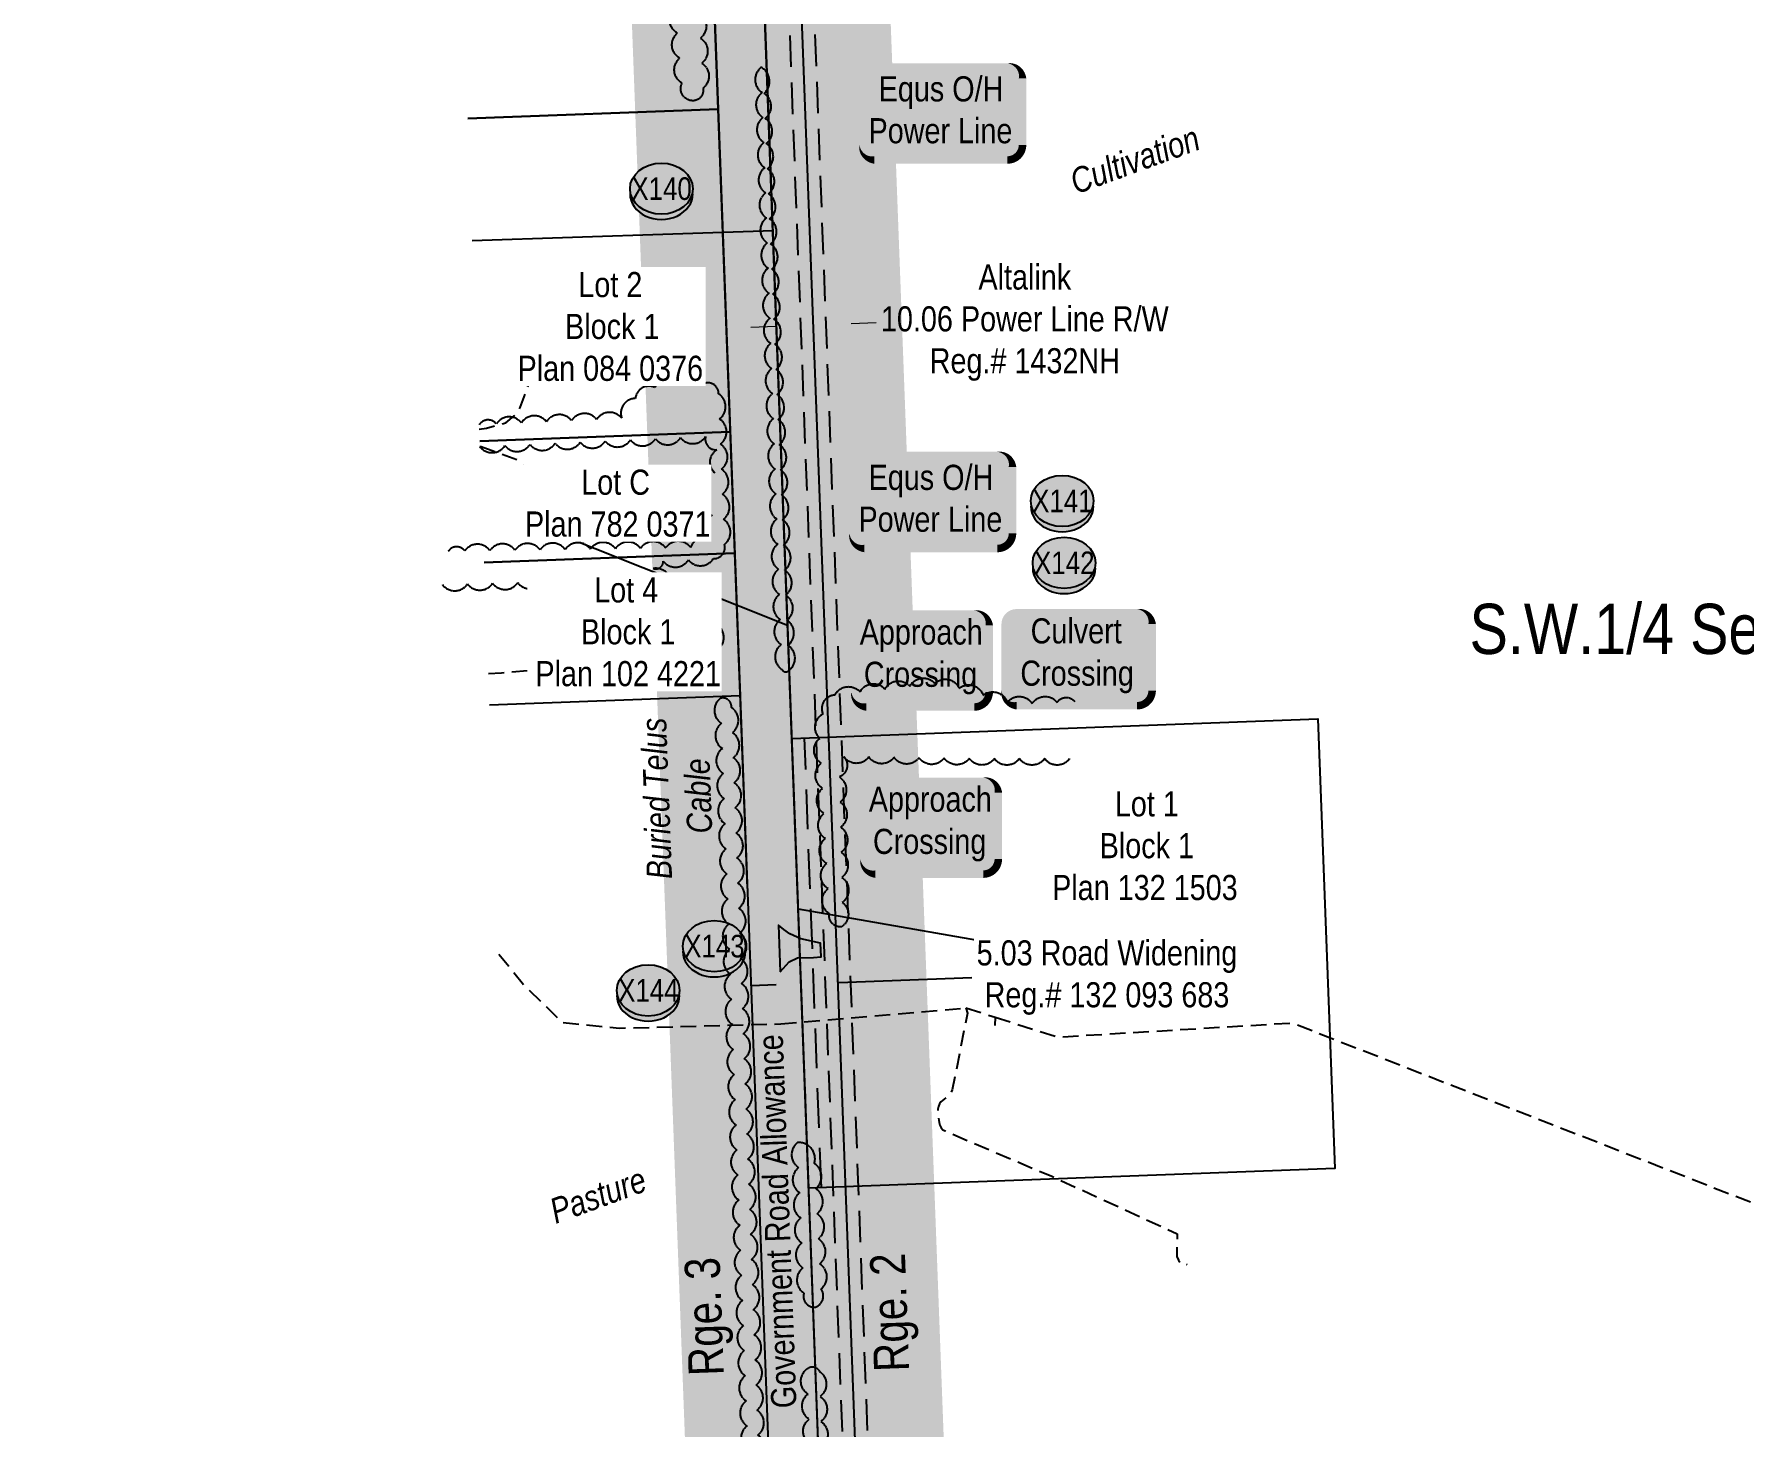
# Model space of a CAD drawing. Extents: x 665644 to 688844, y 5825051 to 5844826.
# Drawn here: x 683142 to 683823, y 5834149 to 5834704 of the extents above; entities that cross this region are included whole.
import ezdxf
from ezdxf.enums import TextEntityAlignment as Align

# ---------------------------------------------------------------- set-up
doc = ezdxf.new("R2010")
doc.units = 0
doc.header["$LTSCALE"] = 5
doc.header["$PDSIZE"] = 0.5
for name, pattern in [('0', [1, 1, 0]), ('foc-FLOWLINE', [3.75, 2.5, -1.25]), ('HIDDEN2', [4.7625, 3.175, -1.5875]), ('UG_PIPE', [1.875, 1.25, -0.625])]:
    doc.linetypes.add(name, pattern=pattern)
doc.layers.get('Defpoints').update_dxf_attribs({"color": 9})
for name, color, linetype in [('AS-PIPE-UG', 44, 'UG_PIPE'), ('AS-POWER', 104, 'foc-POWER'), ('AS-POWER-T', 104, 'Continuous'), ('AS-ROADS', 254, 'Continuous'), ('AS-TELEPHONE', 224, 'foc-TEL'), ('AS-TELEPHONE-T', 224, 'Continuous'), ('C-SYMBOL', 7, 'Continuous'), ('CG-NOTES', 7, 'Continuous'), ('D-TXT', 6, 'Continuous'), ('F-EZE', 190, 'foc-FLOWLINE'), ('L-ROAD-T', 7, 'Continuous'), ('L-SEC', 7, 'Continuous'), ('L-TITLEDB', 4, 'Continuous'), ('L-TITLEDB-T', 4, 'Continuous'), ('P-BUFFER-H 30m', 51, 'Continuous'), ('P-CROSSINGS', 250, 'Continuous'), ('T-BUSH', 110, '0')]:
    doc.layers.add(name, color=color, linetype=linetype)
doc.layers.add('F-EZE-T', color=190, linetype='Continuous', lineweight=9)
doc.layers.add('T-TEXT', color=48, linetype='Continuous', lineweight=18)
doc.layers.add('P-PROPOSED-WL4', color=7, linetype='Continuous', true_color=0x5b5bc8)
doc.styles.add('175L', font='ARIALN.TTF', dxfattribs={"height": 20})
doc.styles.add('80', font='ARIALN.TTF', dxfattribs={"height": 10})
doc.styles.add('80CG', font='ARIALN.TTF', dxfattribs={"height": 10})
doc.styles.add('80L', font='ARIALN.TTF', dxfattribs={"height": 10})
doc.styles.add('80LS', font='ARIALNI.TTF', dxfattribs={"height": 10})
doc.styles.add('Crossing', font='ARIALN.TTF', dxfattribs={"height": 10})
doc.styles.add('foc-LtypeFont', font='ARIALN.TTF', dxfattribs={"height": 7.35})
doc.linetypes.add('foc-POWER', pattern='A,6,-1,["P",foc-LtypeFont,S=0.2,R=0,X=-0.625,Y=-0.75],-1.24,4', length=12.24)
doc.linetypes.add('foc-TEL', pattern='A,2,-1,["T",foc-LtypeFont,S=0.2,R=0,X=-0.425,Y=-0.75],-1.24,8', length=12.24)
doc.linetypes.add('foc-TEL-NOLINE', pattern='A,0,-2,["T",foc-LtypeFont,S=0.2,R=0,X=-0.425,Y=-0.75],-10.24', length=12.24)
doc.dimstyles.new('Compass 5 000', dxfattribs={"dimscale": 5, "dimtxt": 9, "dimasz": 2, "dimexe": 0.2, "dimexo": 0.0625, "dimgap": 0.5, "dimtad": 0, "dimtih": 1, "dimtoh": 1, "dimzin": 0, "dimdsep": 46, "dimtxsty": '80CG', "dimcen": 0.1, "dimse1": 1, "dimse2": 1, "dimclrd": 256, "dimclrt": 256, "dimaunit": 1, "dimadec": 4, "dimazin": 0, "dimtfac": 0.06, "dimtofl": 0, "dimtmove": 0, "dimatfit": 1, "dimfxl": 0.2, "dimtolj": 1, "dimtzin": 0, "dimlwd": -1, "dimarcsym": 0})

# ---------------------------------------------------------------- blocks, each defined once
blk = doc.blocks.new('*U385')
h = blk.add_hatch(color=254)
edge = h.paths.add_edge_path()
edge.add_line((-24, -20), (24, -20))
edge.add_arc((24, -14), 6, 270, 360)
edge.add_line((30, -14), (30, 12.5))
edge.add_arc((24, 12.5), 6, 0, 90)
edge.add_line((24, 18.5), (-24, 18.5))
edge.add_arc((-24, 12.5), 6, 90, 180)
edge.add_line((-30, 12.5), (-30, -14))
edge.add_arc((-24, -14), 6, 180, 270)
at = {"color": 160, "flags": 128}
blk.add_lwpolyline([(-24, -20, 3, 3, 0), (24, -20, 3, 3, 0.414214), (30, -14, 3, 3, 0), (30, 12.5, 3, 0, 0.414214), (24, 18.5, 0, 0, 0), (-24, 18.5, 0, 0, 0.414214), (-30, 12.5, 0, 0, 0), (-30, -14, 0, 3, 0.414214)], format="xyseb", close=True, dxfattribs=at)
at = {"color": 160, "style": '80'}
blk.add_attdef('ENTER_TEXT_001', (-26.85, -4.92), '', height=10, dxfattribs=at)
blk = doc.blocks.new('*D2158')
at = {"layer": 'Defpoints', "color": 0, "transparency": 16777216}
for p in [(683447.18, 5834591.34), (683457.23, 5834591.72), (683457.37, 5834588.11)]:
    blk.add_point(p, dxfattribs=at)
at = {"layer": 'F-EZE-T', "transparency": 16777216}
for p, q in [((683437.33, 5834587.34), (683427.34, 5834586.96)), ((683467.37, 5834588.49), (683477.36, 5834588.88))]:
    blk.add_line(p, q, dxfattribs=at)
for points in [[(683467.3, 5834590.16), (683467.43, 5834586.83), (683457.37, 5834588.11)], [(683437.27, 5834589.01), (683437.39, 5834585.67), (683447.32, 5834587.72)]]:
    blk.add_solid(points, dxfattribs=at)
at = {"layer": 'F-EZE-T', "transparency": 16777216, "insert": (683536.5, 5834588.88), "char_height": 10, "attachment_point": 5, "style": '80CG'}
blk.add_mtext('\\A1;Altalink\\P10.06 Power Line R/W\\PReg.# 1432NH', dxfattribs=at)
blk = doc.blocks.new('*D2163')
at = {"layer": 'Defpoints', "color": 0, "transparency": 16777216}
for p in [(683452.42, 5834325.7), (683447.71, 5834318.42), (683452.69, 5834318.61)]:
    blk.add_point(p, dxfattribs=at)
at = {"layer": 'L-TITLEDB-T', "transparency": 16777216}
for p, q in [((683437.45, 5834325.14), (683427.46, 5834324.76)), ((683462.41, 5834326.07), (683515.44, 5834328.06))]:
    blk.add_line(p, q, dxfattribs=at)
for points in [[(683437.39, 5834326.8), (683437.51, 5834323.47), (683447.45, 5834325.51)], [(683462.35, 5834327.74), (683462.48, 5834324.41), (683452.42, 5834325.7)]]:
    blk.add_solid(points, dxfattribs=at)
at = {"layer": 'L-TITLEDB-T', "transparency": 16777216, "insert": (683569.22, 5834328.06), "char_height": 10, "attachment_point": 5, "style": '80CG', "bg_fill": 3, "box_fill_scale": 1.1, "bg_fill_color": 256, "bg_fill_true_color": 13158600, "bg_fill_transparency": 0}
blk.add_mtext('\\A1;5.03 Road Widening\\PReg.# 132 093 683', dxfattribs=at)
blk = doc.blocks.new('*U2549')
h = blk.add_hatch(color=255)
edge = h.paths.add_edge_path()
edge.add_line((-26.5, -20), (26.5, -20))
edge.add_arc((26.5, -14), 6, 270, 360)
edge.add_line((32.5, -14), (32.5, 12.5))
edge.add_arc((26.5, 12.5), 6, 0, 90)
edge.add_line((26.5, 18.5), (-26.5, 18.5))
edge.add_arc((-26.5, 12.5), 6, 90, 180)
edge.add_line((-32.5, 12.5), (-32.5, -14))
edge.add_arc((-26.5, -14), 6, 180, 270)
at = {"color": 104, "flags": 128}
blk.add_lwpolyline([(-26.5, -20, 3, 3, 0), (26.5, -20, 3, 3, 0.414214), (32.5, -14, 3, 3, 0), (32.5, 12.5, 3, 0, 0.414214), (26.5, 18.5, 0, 0, 0), (-26.5, 18.5, 0, 0, 0.414214), (-32.5, 12.5, 0, 0, 0), (-32.5, -14, 0, 3, 0.414214)], format="xyseb", close=True, dxfattribs=at)
blk.add_lwpolyline([(-68.01, -48.02, 0, 7.5, 0), (0, 0, 0, 0, 0)], format="xyseb", dxfattribs=at)
at = {"color": 104, "style": '80'}
blk.add_attdef('ENTER_TEXT_001', (-26.85, -4.92), '', height=10, dxfattribs=at)
blk = doc.blocks.new('*U2551')
h = blk.add_hatch(color=255)
edge = h.paths.add_edge_path()
edge.add_line((-26.5, -20), (26.5, -20))
edge.add_arc((26.5, -14), 6, 270, 360)
edge.add_line((32.5, -14), (32.5, 12.5))
edge.add_arc((26.5, 12.5), 6, 0, 90)
edge.add_line((26.5, 18.5), (-26.5, 18.5))
edge.add_arc((-26.5, 12.5), 6, 90, 180)
edge.add_line((-32.5, 12.5), (-32.5, -14))
edge.add_arc((-26.5, -14), 6, 180, 270)
at = {"color": 104, "flags": 128}
blk.add_lwpolyline([(-26.5, -20, 3, 3, 0), (26.5, -20, 3, 3, 0.414214), (32.5, -14, 3, 3, 0), (32.5, 12.5, 3, 0, 0.414214), (26.5, 18.5, 0, 0, 0), (-26.5, 18.5, 0, 0, 0.414214), (-32.5, 12.5, 0, 0, 0), (-32.5, -14, 0, 3, 0.414214)], format="xyseb", close=True, dxfattribs=at)
blk.add_lwpolyline([(-58.6, -50.05, 0, 7.5, 0), (0, 0, 0, 0, 0)], format="xyseb", dxfattribs=at)
at = {"color": 104, "style": '80'}
blk.add_attdef('ENTER_TEXT_001', (-26.85, -4.92), '', height=10, dxfattribs=at)
blk = doc.blocks.new('xing2')
h = blk.add_hatch(color=50)
h.dxf.hatch_style = 1
edge = h.paths.add_edge_path()
edge.add_ellipse((0, 0), major_axis=(-12.5, 0), ratio=0.816297, start_angle=0, end_angle=360)
h = blk.add_hatch(color=250)
h.dxf.hatch_style = 1
edge = h.paths.add_edge_path()
edge.add_ellipse((0, -2.05), major_axis=(-12.5, 0), ratio=0.816297, start_angle=0, end_angle=180)
edge.add_line((12.5, -2.05), (12.5, 0))
edge.add_ellipse((0, 0), major_axis=(-12.5, 0), ratio=0.816297, start_angle=0, end_angle=180, ccw=False)
edge.add_line((-12.5, 0), (-12.5, -2.05))
at = {"color": 250}
blk.add_ellipse((0, 0), major_axis=(-12.5, 0), ratio=0.816297, dxfattribs=at)
blk.add_ellipse((0, -2.05), major_axis=(-12.5, 0), ratio=0.816297, start_param=0, end_param=3.141593, dxfattribs=at)
at = {"color": 250, "style": 'Crossing'}
blk.add_attdef('CROSSING', text='', height=9, dxfattribs=at).set_placement((0.09, 0.02), align=Align.MIDDLE_CENTER)
at = {"color": 250, "style": 'Crossing', "flags": 1}
for tag, p in [('OWNER', (0.09, -12.49)), ('DESCRIPTION', (0.09, -25.77)), ('LOCATION', (0.09, -39.3)), ('DWG_REF', (0.09, -52.84))]:
    blk.add_attdef(tag, text='', height=9, dxfattribs=at).set_placement(p, align=Align.MIDDLE_CENTER)
blk = doc.blocks.new('*U2153')
h = blk.add_hatch(color=59)
edge = h.paths.add_edge_path()
edge.add_line((-21.5, -20), (21.5, -20))
edge.add_arc((21.5, -14), 6, 270, 360)
edge.add_line((27.5, -14), (27.5, 12.5))
edge.add_arc((21.5, 12.5), 6, 0, 90)
edge.add_line((21.5, 18.5), (-21.5, 18.5))
edge.add_arc((-21.5, 12.5), 6, 90, 180)
edge.add_line((-27.5, 12.5), (-27.5, -14))
edge.add_arc((-21.5, -14), 6, 180, 270)
at = {"color": 1, "flags": 128}
blk.add_lwpolyline([(-21.5, -20, 3, 3, 0), (21.5, -20, 3, 3, 0.414214), (27.5, -14, 3, 3, 0), (27.5, 12.5, 3, 0, 0.414214), (21.5, 18.5, 0, 0, 0), (-21.5, 18.5, 0, 0, 0.414214), (-27.5, 12.5, 0, 0, 0), (-27.5, -14, 0, 3, 0.414214)], format="xyseb", close=True, dxfattribs=at)
blk.add_lwpolyline([(-52.93, -49.09, 0, 7.5, 0), (0, 0, 0, 0, 0)], format="xyseb", dxfattribs=at)
at = {"color": 1, "style": '80'}
blk.add_attdef('ENTER_TEXT_001', (-35.99, -5), '', height=10, dxfattribs=at)
blk = doc.blocks.new('*U2154')
h = blk.add_hatch(color=59)
edge = h.paths.add_edge_path()
edge.add_line((-21.5, -20), (21.5, -20))
edge.add_arc((21.5, -14), 6, 270, 360)
edge.add_line((27.5, -14), (27.5, 12.5))
edge.add_arc((21.5, 12.5), 6, 0, 90)
edge.add_line((21.5, 18.5), (-21.5, 18.5))
edge.add_arc((-21.5, 12.5), 6, 90, 180)
edge.add_line((-27.5, 12.5), (-27.5, -14))
edge.add_arc((-21.5, -14), 6, 180, 270)
at = {"color": 1, "flags": 128}
blk.add_lwpolyline([(-21.5, -20, 3, 3, 0), (21.5, -20, 3, 3, 0.414214), (27.5, -14, 3, 3, 0), (27.5, 12.5, 3, 0, 0.414214), (21.5, 18.5, 0, 0, 0), (-21.5, 18.5, 0, 0, 0.414214), (-27.5, 12.5, 0, 0, 0), (-27.5, -14, 0, 3, 0.414214)], format="xyseb", close=True, dxfattribs=at)
blk.add_lwpolyline([(-53.67, 0.61, 0, 7.5, 0), (0, 0, 0, 0, 0)], format="xyseb", dxfattribs=at)
at = {"color": 1, "style": '80'}
blk.add_attdef('ENTER_TEXT_001', (-35.99, -5), '', height=10, dxfattribs=at)

msp = doc.modelspace()

# ---------------------------------------------------------------- hatches: boundary and pattern name
at = {"layer": 'AS-ROADS'}
h = msp.add_hatch(color=256, dxfattribs=at)
h.dxf.hatch_style = 1
h.paths.add_polyline_path([(683439.045, 5834330.356), (683442.674, 5834334.386), (683446, 5834335.998), (683452.35, 5834336.098), (683455.374, 5834336.401), (683455.172, 5834341.74), (683447.31, 5834343.452), (683442.875, 5834345.467), (683440.557, 5834347.28), (683438.44, 5834348.993)])
at = {"layer": 'P-BUFFER-H 30m'}
h = msp.add_hatch(color=256, dxfattribs=at)
h.dxf.hatch_style = 1
edge = h.paths.add_edge_path()
edge.add_line((677193.269, 5828855.566), (677090.336, 5828851.801))
edge.add_line((677090.336, 5828851.801), (677088.023, 5828904.381))
edge.add_arc((677137.974, 5828906.578), 50, 92.094528, 182.519115, ccw=False)
edge.add_line((677136.147, 5828956.545), (677941.688, 5828986.006))
edge.add_line((677941.688, 5828986.006), (678734.42, 5829015.192))
edge.add_line((678734.42, 5829015.192), (678774.367, 5829016.654))
edge.add_line((678774.367, 5829016.654), (678795.396, 5829017.452))
edge.add_arc((678838.014, 5828991.303), 50, 92.178655, 148.468111, ccw=False)
edge.add_line((678836.113, 5829041.267), (679095.938, 5829051.152))
edge.add_line((679095.938, 5829051.152), (679103.036, 5829053.873))
edge.add_arc((679120.935, 5829007.187), 50, 92.18666, 110.977343, ccw=False)
edge.add_line((679119.028, 5829057.15), (679561.069, 5829074.029))
edge.add_arc((679566.877, 5829024.367), 50, 92.195397, 96.670962, ccw=False)
edge.add_line((679564.962, 5829074.33), (680316.8, 5829103.153))
edge.add_line((680316.8, 5829103.153), (680289.023, 5829852.071))
edge.add_line((680289.023, 5829852.071), (680264.048, 5830522.758))
edge.add_arc((680314.013, 5830524.619), 50, 133.261285, 182.132573, ccw=False)
edge.add_line((680279.747, 5830561.031), (680276.19, 5830656.553))
edge.add_line((680276.19, 5830656.553), (680246.206, 5831460.205))
edge.add_line((680246.206, 5831460.205), (680215.344, 5832284.366))
edge.add_arc((680265.309, 5832286.237), 50, 92.148626, 182.144523, ccw=False)
edge.add_line((680263.435, 5832336.202), (681068.877, 5832366.421))
edge.add_line((681068.877, 5832366.421), (681821.394, 5832394.722))
edge.add_line((681821.394, 5832394.722), (681805.592, 5832816.244))
edge.add_arc((681855.557, 5832818.117), 50, 143.113192, 182.146882, ccw=False)
edge.add_line((681815.566, 5832848.129), (681834.727, 5832873.661))
edge.add_arc((681874.718, 5832843.649), 50, 2.145927, 143.113192, ccw=False)
edge.add_line((681924.683, 5832845.521), (681941.407, 5832399.199))
edge.add_line((681941.407, 5832399.199), (682694.704, 5832426.991))
edge.add_line((682694.704, 5832426.991), (683448.053, 5832454.846))
edge.add_line((683448.053, 5832454.846), (683412.213, 5833411.237))
edge.add_arc((683462.178, 5833413.109), 50, 133.565482, 182.146115, ccw=False)
edge.add_line((683427.719, 5833449.338), (683406.04, 5834013.774))
edge.add_line((683406.04, 5834013.774), (683375.91, 5834817.728))
edge.add_line((683375.91, 5834817.728), (683346.274, 5835616.304))
edge.add_line((683346.274, 5835616.304), (683345.971, 5835624.47))
edge.add_arc((683395.936, 5835626.324), 50, 171.348033, 182.125311, ccw=False)
edge.add_arc((683395.097, 5835645.629), 50, 182.142372, 193.631033, ccw=False)
edge.add_line((683345.132, 5835643.76), (683345.021, 5835646.731))
edge.add_line((683345.021, 5835646.731), (683335.11, 5835911.648))
edge.add_arc((683366.567, 5835950.513), 50, 182.141669, 231.014692, ccw=False)
edge.add_line((683316.601, 5835948.644), (683298.039, 5836445.008))
edge.add_line((683298.039, 5836445.008), (683267.917, 5837249.164))
edge.add_line((683267.917, 5837249.164), (683237.717, 5838052.934))
edge.add_line((683237.717, 5838052.934), (683209.07, 5838812.752))
edge.add_line((683209.07, 5838812.752), (683139.449, 5838810.244))
edge.add_arc((683137.649, 5838860.212), 50, 205.68511, 272.063103, ccw=False)
edge.add_arc((683124.628, 5838876.927), 50, 182.119792, 230.149866, ccw=False)
edge.add_line((683074.663, 5838875.077), (683017.909, 5840408.349))
edge.add_arc((683049.4, 5840447.187), 50, 182.145622, 230.963518, ccw=False)
edge.add_line((682999.435, 5840445.315), (682997.691, 5840491.846))
edge.add_line((682997.691, 5840491.846), (682967.908, 5841296.329))
edge.add_line((682967.908, 5841296.329), (682938.387, 5842093.709))
edge.add_arc((682988.352, 5842095.559), 50, 111.056679, 182.120317, ccw=False)
edge.add_arc((683005.084, 5842106.218), 50, 91.93417, 133.94126, ccw=False)
edge.add_line((683003.396, 5842156.19), (683115.102, 5842159.962))
edge.add_arc((683116.789, 5842109.99), 50, 73.049626, 91.934171, ccw=False)
edge.add_arc((683171.26, 5842288.71), 136.837, 253.049626, 272.060035)
edge.add_arc((683177.977, 5842101.994), 50, 91.934143, 92.060035, ccw=False)
edge.add_line((683176.289, 5842151.966), (683814.64, 5842173.523))
edge.add_line((683814.64, 5842173.523), (684621.661, 5842200.776))
edge.add_line((684621.661, 5842200.776), (684641.583, 5842201.582))
edge.add_line((684641.583, 5842201.582), (685446.139, 5842234.14))
edge.add_line((685446.139, 5842234.14), (685960.118, 5842255.042))
edge.add_arc((685970.6, 5841999.021), 256.236, 75.235843, 92.344426, ccw=False)
edge.add_arc((686023.158, 5842198.447), 50, 25.111824, 75.237538, ccw=False)
edge.add_line((686068.432, 5842219.666), (686069.06, 5842218.328))
edge.add_line((686069.06, 5842218.328), (686069.117, 5842218.206))
edge.add_line((686069.117, 5842218.206), (686151.794, 5842041.802))
edge.add_line((686151.794, 5842041.802), (686199.9, 5842064.349))
edge.add_arc((686221.119, 5842019.075), 50, 28.961833, 115.111824, ccw=False)
edge.add_arc((684692.829, 5841173.26), 1796.733, 27.368596, 28.961833, ccw=False)
edge.add_arc((686159.441, 5842138.172), 189.59, 312.879002, 331.455065)
edge.add_arc((686369.908, 5842023.684), 50, 151.393766, 151.455059, ccw=False)
edge.add_line((686326.011, 5842047.623), (686381.479, 5842149.331))
edge.add_arc((686653.533, 5842001.316), 309.713, 123.621492, 151.450949, ccw=False)
edge.add_arc((686531.973, 5842256.565), 50, 92.201047, 176.958117, ccw=False)
edge.add_line((686530.053, 5842306.528), (686619.657, 5842309.972))
edge.add_arc((686643.221, 5842265.873), 50, 92.204612, 118.118042, ccw=False)
edge.add_line((686641.298, 5842315.836), (687072.891, 5842332.451))
edge.add_line((687072.891, 5842332.451), (687822.064, 5842360.601))
edge.add_line((687822.064, 5842360.601), (687807.746, 5842732.726))
edge.add_line((687807.746, 5842732.726), (687793.2, 5843110.266))
edge.add_line((687793.2, 5843110.266), (687764.495, 5843859.411))
edge.add_line((687764.495, 5843859.411), (687743.267, 5843858.637))
edge.add_arc((687741.445, 5843908.604), 50, 182.098258, 272.088052, ccw=False)
edge.add_line((687691.478, 5843906.773), (687690.919, 5843922.037))
edge.add_line((687690.919, 5843922.037), (687685.175, 5843921.826))
edge.add_arc((687683.342, 5843971.793), 50, 182.100577, 272.100577, ccw=False)
edge.add_line((687633.376, 5843969.96), (687633.266, 5843972.958))
edge.add_arc((687683.232, 5843974.791), 50, 92.100577, 182.100577, ccw=False)
edge.add_line((687681.4, 5844024.757), (687740.11, 5844026.91))
edge.add_arc((687741.943, 5843976.944), 50, 2.098258, 92.100577, ccw=False)
edge.add_line((687791.909, 5843978.775), (687792.469, 5843963.499))
edge.add_line((687792.469, 5843963.499), (687813.608, 5843964.27))
edge.add_arc((687815.43, 5843914.303), 50, 2.194388, 92.088052, ccw=False)
edge.add_line((687865.394, 5843916.218), (687896.124, 5843114.22))
edge.add_line((687896.124, 5843114.22), (687910.67, 5842736.689))
edge.add_line((687910.67, 5842736.689), (687927.027, 5842311.553))
edge.add_arc((687877.064, 5842309.631), 50, -87.848159, 2.203367, ccw=False)
edge.add_line((687878.942, 5842259.666), (687076.807, 5842229.526))
edge.add_line((687076.807, 5842229.526), (686670.09, 5842213.869))
edge.add_arc((686646.522, 5842257.966), 50, 272.201051, 298.122091, ccw=False)
edge.add_line((686648.442, 5842208.003), (686596.388, 5842206.002))
edge.add_arc((686560.226, 5842240.533), 50, 291.298983, 316.321618, ccw=False)
edge.add_arc((686653.529, 5842001.211), 206.866, 111.298983, 121.896872)
edge.add_arc((686653.557, 5842001.471), 206.66, 121.941438, 151.489667)
edge.add_arc((686425.335, 5842125.444), 53.06, 331.393824, 331.484794, ccw=False)
edge.add_line((686471.918, 5842100.039), (686416.45, 5841998.332))
edge.add_arc((686159.441, 5842138.172), 292.59, 301.108355, 331.449231, ccw=False)
edge.add_arc((686284.777, 5841930.468), 50, 298.449673, 301.108355, ccw=False)
edge.add_line((686308.597, 5841886.506), (686291.758, 5841877.383))
edge.add_arc((686267.939, 5841921.345), 50, 205.404975, 298.449673, ccw=False)
edge.add_arc((684692.829, 5841173.26), 1693.733, 25.404975, 25.750387)
edge.add_arc((684692.829, 5841173.26), 1693.733, 25.750387, 25.872374)
edge.add_arc((684692.829, 5841173.26), 1693.733, 25.872374, 27.286963)
edge.add_line((686198.086, 5841949.747), (686147.516, 5841926.046))
edge.add_arc((686126.297, 5841971.32), 50, 205.111824, 295.111824, ccw=False)
edge.add_line((686081.023, 5841950.1), (685986.671, 5842151.411))
edge.add_arc((685970.594, 5841998.967), 153.289, 83.979554, 92.346249)
edge.add_line((685964.318, 5842152.128), (685450.314, 5842131.225))
edge.add_line((685450.314, 5842131.225), (684645.747, 5842098.667))
edge.add_line((684645.747, 5842098.667), (684625.647, 5842097.854))
edge.add_arc((684623.626, 5842147.813), 50, 271.93414, 272.316338, ccw=False)
edge.add_line((684625.314, 5842097.841), (683818.117, 5842070.582))
edge.add_line((683818.117, 5842070.582), (683179.82, 5842049.027))
edge.add_arc((683171.26, 5842288.71), 239.836, 255.283109, 272.045257, ccw=False)
edge.add_line((683110.332, 5842056.742), (683042.91, 5842054.466))
edge.add_line((683042.91, 5842054.466), (683070.838, 5841300.139))
edge.add_line((683070.838, 5841300.139), (683100.62, 5840495.68))
edge.add_line((683100.62, 5840495.68), (683101.228, 5840479.451))
edge.add_arc((683069.751, 5840440.602), 50, 2.119826, 50.984286, ccw=False)
edge.add_line((683119.717, 5840442.452), (683176.263, 5838914.799))
edge.add_arc((683139.864, 5838880.519), 50, 43.036828, 43.28391, ccw=False)
edge.add_line((683176.41, 5838914.642), (683258.239, 5838917.59))
edge.add_arc((683260.039, 5838867.622), 50, 2.159178, 92.063103, ccw=False)
edge.add_line((683310.003, 5838869.506), (683340.644, 5838056.808))
edge.add_line((683340.644, 5838056.808), (683370.844, 5837253.025))
edge.add_line((683370.844, 5837253.025), (683400.967, 5836448.86))
edge.add_line((683400.967, 5836448.86), (683418.01, 5835993.127))
edge.add_arc((683386.553, 5835954.262), 50, 2.142401, 51.013902, ccw=False)
edge.add_line((683436.518, 5835956.131), (683446.074, 5835700.688))
edge.add_line((683446.074, 5835700.688), (683600.399, 5835706.872))
edge.add_line((683600.399, 5835706.872), (683603.406, 5835706.992))
edge.add_line((683603.406, 5835706.992), (684089.691, 5835726.416))
edge.add_line((684089.691, 5835726.416), (684311.983, 5835735.295))
edge.add_line((684311.983, 5835735.295), (684841.261, 5835756.416))
edge.add_line((684841.261, 5835756.416), (684873.734, 5835780.118))
edge.add_arc((684903.212, 5835739.731), 50, 36.125072, 126.125473, ccw=False)
edge.add_line((684943.598, 5835769.209), (684946.083, 5835765.805))
edge.add_line((684946.083, 5835765.805), (684975.416, 5835766.987))
edge.add_arc((684977.43, 5835717.028), 50, -29.571573, 92.308021, ccw=False)
edge.add_line((685020.917, 5835692.352), (685015.074, 5835682.056))
edge.add_line((685015.074, 5835682.056), (685003.195, 5835661.117))
edge.add_arc((684959.707, 5835685.791), 50, 272.287823, 330.431041, ccw=False)
edge.add_line((684961.703, 5835635.831), (684201.401, 5835605.456))
edge.add_line((684201.401, 5835605.456), (683450.859, 5835575.476))
edge.add_line((683450.859, 5835575.476), (683478.838, 5834821.566))
edge.add_line((683478.838, 5834821.566), (683508.966, 5834017.678))
edge.add_line((683508.966, 5834017.678), (683532.198, 5833412.795))
edge.add_arc((683482.235, 5833410.876), 50, -46.492144, 2.199485, ccw=False)
edge.add_line((683516.657, 5833374.612), (683552.966, 5832405.714))
edge.add_arc((683503.001, 5832403.842), 50, -87.882475, 2.146115, ccw=False)
edge.add_line((683504.849, 5832353.876), (682698.506, 5832324.062))
edge.add_line((682698.506, 5832324.062), (681892.272, 5832294.317))
edge.add_arc((681890.428, 5832344.283), 50, 264.057705, 272.112898, ccw=False)
edge.add_arc((681876.342, 5832343.751), 50, 272.153458, 280.264602, ccw=False)
edge.add_line((681878.221, 5832293.787), (681072.743, 5832263.494))
edge.add_line((681072.743, 5832263.494), (680320.255, 5832235.262))
edge.add_line((680320.255, 5832235.262), (680349.134, 5831464.053))
edge.add_line((680349.134, 5831464.053), (680379.118, 5830660.39))
edge.add_line((680379.118, 5830660.39), (680384.188, 5830524.23))
edge.add_arc((680334.223, 5830522.37), 50, -46.738895, 2.132739, ccw=False)
edge.add_line((680368.489, 5830485.958), (680391.951, 5829855.896))
edge.add_line((680391.951, 5829855.896), (680421.691, 5829054.073))
edge.add_arc((680371.726, 5829052.22), 50, -87.804603, 2.124156, ccw=False)
edge.add_line((680373.641, 5829002.256), (679575.799, 5828971.671))
edge.add_arc((679569.977, 5829021.331), 50, 272.18666, 276.68636, ccw=False)
edge.add_line((679571.885, 5828971.367), (679131.721, 5828954.56))
edge.add_line((679131.721, 5828954.56), (679124.62, 5828951.838))
edge.add_arc((679106.72, 5828998.524), 50, 272.178655, 290.977343, ccw=False)
edge.add_line((679108.621, 5828948.56), (678884.591, 5828940.037))
edge.add_arc((678841.971, 5828966.182), 50, 272.187731, 328.473443, ccw=False)
edge.add_line((678843.88, 5828916.218), (678778.197, 5828913.709))
edge.add_arc((678776.288, 5828963.673), 50, 272.073065, 272.187731, ccw=False)
edge.add_line((678778.097, 5828913.705), (678738.127, 5828912.259))
edge.add_line((678738.127, 5828912.259), (677945.465, 5828883.075))
edge.add_line((677945.465, 5828883.075), (677193.269, 5828855.566))

# ---------------------------------------------------------------- linework, layer by layer
at = {"layer": 'AS-PIPE-UG', "flags": 128}
for points in [[(683319.233, 5834546.491), (683322.062, 5834546.9), (683329.817, 5834548.968), (683333.188, 5834551.781), (683335.529, 5834555.101), (683339.942, 5834567.244), (683347.414, 5834574.809)], [(683319.494, 5834539.502), (683320.039, 5834539.547), (683334.178, 5834534.417), (683337.507, 5834531.14), (683343.556, 5834528.311), (683349.192, 5834525.676), (683357.913, 5834514.074)], [(683322.864, 5834449.166), (683328.104, 5834449.494), (683345.811, 5834450.929), (683349.921, 5834452.629), (683354.092, 5834456.475)], [(683327.032, 5834337.424), (683336.942, 5834325.201), (683352.358, 5834310.214), (683375.082, 5834307.952), (683439.339, 5834309.636)], [(683439.339, 5834309.636), (683513.053, 5834316.003)], [(683513.053, 5834316.003), (683513.723, 5834313.956), (683513.522, 5834313.208), (683507.629, 5834283.431), (683507.018, 5834281.992), (683506.077, 5834281.007), (683503.061, 5834278.64), (683502.54, 5834277.838), (683502.091, 5834276.746), (683501.861, 5834275.638), (683501.779, 5834274.216), (683501.949, 5834273.01), (683502.223, 5834271.289), (683502.389, 5834270.428), (683502.654, 5834269.349), (683503.181, 5834268.26), (683503.83, 5834267.508), (683504.802, 5834266.99), (683506.036, 5834266.397), (683547.196, 5834248.943), (683597.214, 5834226.061), (683597.027, 5834217.013), (683597.71, 5834215.543), (683598.712, 5834214.058), (683601.14, 5834213.877)], [(683513.053, 5834316.003), (683524.731, 5834312.284)], [(683524.731, 5834312.284), (683524.542, 5834309.059)], [(683524.731, 5834312.284), (683549.47, 5834304.407), (683642.995, 5834310.033), (683856.581, 5834226.597), (684119.795, 5834122.244), (684263.478, 5834066.834), (684278.172, 5834057.066), (684362.155, 5833973.739)]]:
    msp.add_lwpolyline(points, dxfattribs=at)
at = {"layer": 'AS-POWER', "flags": 128}
for points in [[(683524.424, 5832287.382), (683520.575, 5832387.296), (683489.869, 5833212.1), (683459.001, 5834015.805), (683402.431, 5835532.088)], [(683473.769, 5834016.358), (683443.64, 5834820.265)], [(683316.433, 5834621.545), (683436.254, 5834625.511)], [(683442.046, 5834468.214), (683346.426, 5834506.411)], [(683446.182, 5834355.438), (683547.321, 5834337.844)]]:
    msp.add_lwpolyline(points, dxfattribs=at)
at = {"layer": 'AS-ROADS', "const_width": 6.999, "flags": 128}
msp.add_lwpolyline([(683382.94, 5835722.572), (683387.224, 5835631.895), (683433.222, 5834416.137), (683459.711, 5833731.661), (683492.251, 5832911.333), (683511.05, 5832397.649)], dxfattribs=at)
at = {"layer": 'AS-ROADS', "flags": 128}
msp.add_lwpolyline([(683439.045, 5834330.356), (683442.674, 5834334.386), (683446, 5834335.998), (683452.35, 5834336.098), (683455.374, 5834336.401), (683455.172, 5834341.74), (683447.31, 5834343.452), (683442.875, 5834345.467), (683440.557, 5834347.28), (683438.44, 5834348.993)], close=True, dxfattribs=at)
at = {"layer": 'AS-TELEPHONE', "linetype": 'foc-TEL-NOLINE', "flags": 128}
msp.add_lwpolyline([(683426.047, 5834363.587), (683408.982, 5834818.71), (683379.157, 5835622.351)], dxfattribs=at)
msp.add_lwpolyline([(683426.047, 5834363.587), (683408.982, 5834818.71), (683379.157, 5835622.351)], dxfattribs=at)
at = {"layer": 'F-EZE', "flags": 128}
for points in [[(683468.743, 5834016.17), (683438.614, 5834820.077)], [(683478.795, 5834016.547), (683448.666, 5834820.454)]]:
    msp.add_lwpolyline(points, dxfattribs=at)
at = {"layer": 'L-SEC', "flags": 128}
for points in [[(683408.982, 5834818.71), (683439.12, 5834014.917)], [(683459.001, 5834015.805), (683428.872, 5834819.712)]]:
    msp.add_lwpolyline(points, dxfattribs=at)
at = {"layer": 'L-TITLEDB', "flags": 128}
for points in [[(683309.219, 5834814.949), (683408.982, 5834818.71), (683414.339, 5834673.918), (683314.618, 5834670.199)], [(683314.618, 5834670.199), (683414.339, 5834673.918), (683419.109, 5834545.341), (683319.414, 5834541.631)], [(683319.414, 5834541.631), (683419.109, 5834545.341), (683420.914, 5834497.102), (683321.214, 5834493.387)], [(683321.214, 5834493.4), (683420.914, 5834497.102), (683423.108, 5834440.252), (683323.335, 5834436.532)]]:
    msp.add_lwpolyline(points, dxfattribs=at)
msp.add_lwpolyline([(683443.731, 5834423.254), (683653.251, 5834431.106), (683659.961, 5834252.06), (683450.441, 5834244.208)], close=True, dxfattribs=at)
at = {"layer": 'L-TITLEDB', "linetype": 'HIDDEN2', "flags": 128}
for points in [[(683450.441, 5834244.208), (683443.731, 5834423.254)], [(683455.467, 5834244.396), (683448.757, 5834423.442)]]:
    msp.add_lwpolyline(points, dxfattribs=at)
at = {"layer": 'T-BUSH', "flags": 128}
for points in [[(683405.265, 5834742.161, -0.5205671), (683405.776, 5834732.176, -0.5205671), (683406.286, 5834722.19, -0.5205671), (683406.797, 5834712.204, -0.5205671), (683407.308, 5834702.219, -0.5205671), (683407.819, 5834692.233, -0.5205671), (683408.329, 5834682.247, -0.5205671), (683403.713, 5834677.295, -0.5205671), (683399.976, 5834684.269, -0.5205671), (683399.047, 5834694.225, -0.5205671), (683398.117, 5834704.18, -0.5205671), (683397.187, 5834714.136, -0.5205671), (683396.258, 5834724.091, -0.5205671), (683390.107, 5834730.443, -0.5205671), (683385.189, 5834737.058, -0.5205671), (683390.803, 5834742.03, -0.5205671)], [(683431.523, 5834690.533, 0.5205671), (683431.867, 5834680.54, 0.5205671), (683432.212, 5834670.547, 0.5205671), (683432.557, 5834660.555, 0.5205671), (683432.902, 5834650.562, 0.5205671), (683433.247, 5834640.569, 0.5205671), (683433.591, 5834630.576, 0.5205671), (683433.936, 5834620.583, 0.5205671), (683434.281, 5834610.59, 0.5205671), (683434.626, 5834600.598, 0.5205671), (683434.971, 5834590.605, 0.5205671), (683435.315, 5834580.612, 0.5205671), (683435.66, 5834570.619, 0.5205671), (683436.005, 5834560.626, 0.5205671), (683436.35, 5834550.634, 0.5205671), (683436.695, 5834540.641, 0.5205671), (683437.04, 5834530.648, 0.5205671), (683437.384, 5834520.655, 0.5205671), (683437.729, 5834510.662, 0.5205671), (683438.074, 5834500.67, 0.5205671), (683438.419, 5834490.677, 0.5205671), (683438.764, 5834480.684, 0.5205671), (683439.108, 5834470.691, 0.5205671), (683439.453, 5834460.698, 0.5205671), (683439.798, 5834450.705, 0.5205671), (683442.6, 5834450.404, 0.5205671), (683442.167, 5834460.394, 0.5205671), (683441.735, 5834470.383, 0.5205671), (683441.303, 5834480.372, 0.5205671), (683440.871, 5834490.362, 0.5205671), (683440.439, 5834500.351, 0.5205671), (683440.007, 5834510.341, 0.5205671), (683439.575, 5834520.33, 0.5205671), (683439.143, 5834530.319, 0.5205671), (683438.711, 5834540.309, 0.5205671), (683438.279, 5834550.298, 0.5205671), (683437.847, 5834560.288, 0.5205671), (683437.415, 5834570.277, 0.5205671), (683436.982, 5834580.267, 0.5205671), (683436.55, 5834590.256, 0.5205671), (683436.118, 5834600.245, 0.5205671), (683435.686, 5834610.235, 0.5205671), (683435.254, 5834620.224, 0.5205671), (683434.822, 5834630.214, 0.5205671), (683434.39, 5834640.203, 0.5205671), (683433.958, 5834650.193, 0.5205671), (683433.526, 5834660.182, 0.5205671), (683433.094, 5834670.171, 0.5205671), (683432.662, 5834680.161, 0.5205671)], [(683415.302, 5834439.314, 0.5205671), (683415.667, 5834429.321, 0.5205671), (683416.032, 5834419.329, 0.5205671), (683416.396, 5834409.337, 0.5205671), (683416.761, 5834399.345, 0.5205671), (683417.125, 5834389.353, 0.5205671), (683417.49, 5834379.361, 0.5205671), (683417.854, 5834369.369, 0.5205671), (683418.219, 5834359.377, 0.5205671), (683418.584, 5834349.385, 0.5205671), (683418.948, 5834339.392, 0.5205671), (683419.313, 5834329.4, 0.5205671), (683419.677, 5834319.408, 0.5205671), (683420.042, 5834309.416, 0.5205671), (683420.407, 5834299.424, 0.5205671), (683420.771, 5834289.432, 0.5205671), (683421.136, 5834279.44, 0.5205671), (683421.5, 5834269.448, 0.5205671), (683421.865, 5834259.456, 0.5205671), (683422.23, 5834249.463, 0.5205671), (683422.594, 5834239.471, 0.5205671), (683422.959, 5834229.479, 0.5205671), (683423.323, 5834219.487, 0.5205671), (683423.688, 5834209.495, 0.5205671), (683424.053, 5834199.503, 0.5205671), (683424.417, 5834189.511, 0.5205671), (683424.782, 5834179.519, 0.5205671), (683425.146, 5834169.527, 0.5205671), (683425.511, 5834159.534, 0.5205671), (683425.875, 5834149.542, 0.5205671), (683426.24, 5834139.55, 0.5205671), (683426.605, 5834129.558, 0.5205671), (683426.969, 5834119.566, 0.5205671), (683427.334, 5834109.574, 0.5205671), (683427.698, 5834099.582, 0.5205671), (683428.063, 5834089.59, 0.5205671), (683428.428, 5834079.598, 0.5205671), (683428.792, 5834069.605, 0.5205671), (683433.09, 5834065.916, 0.5205671), (683432.727, 5834075.908, 0.5205671), (683432.365, 5834085.9, 0.5205671), (683432.002, 5834095.892, 0.5205671), (683431.639, 5834105.884, 0.5205671), (683431.277, 5834115.877, 0.5205671), (683430.914, 5834125.869, 0.5205671), (683430.551, 5834135.861, 0.5205671), (683430.188, 5834145.853, 0.5205671), (683429.826, 5834155.845, 0.5205671), (683429.463, 5834165.838, 0.5205671), (683429.1, 5834175.83, 0.5205671), (683428.738, 5834185.822, 0.5205671), (683428.375, 5834195.814, 0.5205671), (683428.012, 5834205.806, 0.5205671), (683427.649, 5834215.798, 0.5205671), (683427.287, 5834225.791, 0.5205671), (683426.924, 5834235.783, 0.5205671), (683426.561, 5834245.775, 0.5205671), (683426.199, 5834255.767, 0.5205671), (683425.836, 5834265.759, 0.5205671), (683425.473, 5834275.751, 0.5205671), (683425.11, 5834285.744, 0.5205671), (683424.748, 5834295.736, 0.5205671), (683424.385, 5834305.728, 0.5205671), (683424.022, 5834315.72, 0.5205671), (683423.66, 5834325.712, 0.5205671), (683423.297, 5834335.705, 0.5205671), (683422.934, 5834345.697, 0.5205671), (683422.571, 5834355.689, 0.5205671), (683422.209, 5834365.681, 0.5205671), (683421.846, 5834375.673, 0.5205671), (683421.483, 5834385.665, 0.5205671), (683421.121, 5834395.658, 0.5205671), (683420.758, 5834405.65, 0.5205671), (683420.395, 5834415.642, 0.5205671), (683420.032, 5834425.634, 0.5205671), (683419.67, 5834435.626, 0.5205671)], [(683446.003, 5834262.389, 0.5205671), (683446.426, 5834252.399, 0.5205671), (683446.849, 5834242.409, 0.5205671), (683447.272, 5834232.419, 0.5205671), (683447.695, 5834222.429, 0.5205671), (683448.119, 5834212.44, 0.5205671), (683448.542, 5834202.45, 0.5205671), (683452.875, 5834196.786, 0.5205671), (683455.335, 5834204.096, 0.5205671), (683454.804, 5834214.081, 0.5205671), (683454.272, 5834224.066, 0.5205671), (683453.741, 5834234.05, 0.5205671), (683453.209, 5834244.035, 0.5205671), (683452.678, 5834254.02, 0.5205671)], [(683455.024, 5834052.345, -0.5205671), (683454.582, 5834062.334, -0.5205671), (683454.14, 5834072.323, -0.5205671), (683453.698, 5834082.312, -0.5205671), (683453.256, 5834092.301, -0.5205671), (683452.815, 5834102.29, -0.5205671), (683452.373, 5834112.279, -0.5205671), (683451.931, 5834122.268, -0.5205671), (683451.489, 5834132.257, -0.5205671), (683451.047, 5834142.246, -0.5205671), (683450.605, 5834152.235, -0.5205671), (683450.163, 5834162.224, -0.5205671), (683449.721, 5834172.213, -0.5205671), (683454.687, 5834171.259, -0.5205671), (683454.981, 5834161.264, -0.5205671), (683455.275, 5834151.27, -0.5205671), (683455.569, 5834141.275, -0.5205671), (683455.863, 5834131.281, -0.5205671), (683456.157, 5834121.287, -0.5205671), (683456.451, 5834111.292, -0.5205671), (683456.745, 5834101.298, -0.5205671), (683457.04, 5834091.303, -0.5205671), (683457.334, 5834081.309, -0.5205671), (683457.628, 5834071.314, -0.5205671), (683457.922, 5834061.32, -0.5205671)]]:
    msp.add_lwpolyline(points, format="xyb", close=True, dxfattribs=at)
for points in [[(683304.549, 5834484.563, 0.5205671), (683314.544, 5834484.825, 0.5205671), (683324.539, 5834485.086, 0.5205671), (683334.535, 5834485.348, 0.5205671), (683344.53, 5834485.609, 0.5205671), (683354.525, 5834485.871, 0.5205671), (683364.521, 5834486.132, 0.5205671), (683374.516, 5834486.394, 0.5205671), (683381.91, 5834480.73, 0.5205671), (683388.483, 5834473.195, 0.5205671), (683395.056, 5834465.66, 0.5205671), (683401.628, 5834458.125, 0.5205671), (683411.305, 5834459.23, 0.5205671), (683416.51, 5834462.386, 0.5205671), (683409.519, 5834469.535, 0.5205671), (683402.529, 5834476.684, 0.5205671), (683395.538, 5834483.833, 0.5205671), (683388.547, 5834490.982, 0.5205671), (683392.513, 5834493.865, 0.5205671), (683402.497, 5834494.404, 0.5205671), (683412.481, 5834494.944, 0.5205671), (683416.859, 5834500.592, 0.5205671), (683416.47, 5834510.583, 0.5205671), (683416.082, 5834520.574, 0.5205671), (683415.694, 5834530.566, 0.5205671), (683415.306, 5834540.557, 0.5205671), (683414.918, 5834550.548, 0.5205671), (683414.529, 5834560.539, 0.5205671), (683408.996, 5834564.716, 0.5205671), (683399.031, 5834563.886, 0.5205671), (683389.067, 5834563.056, 0.5205671), (683381.379, 5834558.676, 0.5205671), (683375.963, 5834550.786, 0.5205671), (683365.974, 5834550.333, 0.5205671), (683355.986, 5834549.879, 0.5205671), (683345.997, 5834549.425, 0.5205671), (683336.009, 5834548.971, 0.5205671), (683326.02, 5834548.518, 0.5205671), (683319.193, 5834548.207, 0.5205671)], [(683319.471, 5834539.495, 0.5205671), (683329.46, 5834539.943, 0.5205671), (683339.449, 5834540.392, 0.5205671), (683349.437, 5834540.841, 0.5205671), (683359.426, 5834541.289, 0.5205671), (683369.415, 5834541.738, 0.5205671), (683379.403, 5834542.187, 0.5205671), (683389.392, 5834542.635, 0.5205671), (683399.381, 5834543.084, 0.5205671), (683409.37, 5834543.532, 0.5205671), (683413.874, 5834538.244, 0.5205671), (683413.061, 5834529.058, 0.5205671), (683403.062, 5834529.058, 0.5205671), (683393.063, 5834529.058, 0.5205671), (683391.842, 5834521.595, 0.5205671), (683399.713, 5834519.093, 0.5205671), (683409.712, 5834519.093, 0.5205671), (683411.979, 5834512.152, 0.5205671), (683410.903, 5834502.212, 0.5205671), (683403.433, 5834499.29, 0.5205671), (683393.435, 5834499.143, 0.5205671), (683383.438, 5834498.996, 0.5205671), (683373.44, 5834498.85, 0.5205671), (683363.442, 5834498.703, 0.5205671), (683353.445, 5834498.556, 0.5205671), (683343.447, 5834498.409, 0.5205671), (683333.449, 5834498.262, 0.5205671), (683323.452, 5834498.115, 0.5205671), (683313.454, 5834497.968, 0.5205671), (683306.9, 5834497.872, 0.5205671)], [(683554.353, 5834415.289, -0.5205671), (683544.355, 5834415.289, -0.5205671), (683534.356, 5834415.289, -0.5205671), (683524.357, 5834415.289, -0.5205671), (683514.359, 5834415.372, -0.5205671), (683504.361, 5834415.51, -0.5205671), (683494.363, 5834415.648, -0.5205671), (683484.365, 5834415.786, -0.5205671), (683474.368, 5834415.923, -0.5205671), (683464.37, 5834416.061, -0.5205671), (683462.689, 5834407.953, -0.5205671), (683462.913, 5834397.957, -0.5205671), (683463.136, 5834387.96, -0.5205671), (683463.36, 5834377.964, -0.5205671), (683463.583, 5834367.968, -0.5205671), (683463.807, 5834357.972, -0.5205671), (683463.639, 5834348.345, -0.5205671), (683458.68, 5834353.5, -0.5205671), (683458.14, 5834363.484, -0.5205671), (683457.6, 5834373.468, -0.5205671), (683457.06, 5834383.452, -0.5205671), (683456.52, 5834393.437, -0.5205671), (683455.98, 5834403.421, -0.5205671), (683455.44, 5834413.405, -0.5205671), (683454.9, 5834423.389, -0.5205671), (683456.211, 5834433.116, -0.5205671), (683460.931, 5834440.733, -0.5205671), (683470.866, 5834441.863, -0.5205671), (683480.8, 5834442.993, -0.5205671), (683490.735, 5834444.124, -0.5205671), (683500.67, 5834445.254, -0.5205671), (683510.339, 5834443.268, -0.5205671), (683519.94, 5834440.475, -0.5205671), (683529.54, 5834437.681, -0.5205671), (683539.41, 5834437.167, -0.5205671), (683549.397, 5834437.65, -0.5205671), (683556.387, 5834437.988, -0.5205671)]]:
    msp.add_lwpolyline(points, format="xyb", dxfattribs=at)

# ---------------------------------------------------------------- block references
at = {"layer": 'AS-POWER-T'}
ref = msp.add_blockref('*U2549', (683503.105, 5834673.651), dxfattribs=dict(at, xscale=0.9996940109100572, yscale=0.9996940109100572, zscale=0.9996940109100572))
ref.add_attrib('ENTER_TEXT_001', 'Equs O/H', (683478.303, 5834676.976), dxfattribs={"layer": '0', "color": 104, "height": 9.9969, "style": '80'})
ref.add_attrib('ENTER_TEXT_002', 'Power Line', (683474.27, 5834660.315), dxfattribs={"layer": '0', "color": 104, "height": 9.9969, "style": '80'})
ref = msp.add_blockref('*U2551', (683499.096, 5834518.947), dxfattribs=dict(at, xscale=0.9996940109100572, yscale=0.9996940109100572, zscale=0.9996940109100572))
ref.add_attrib('ENTER_TEXT_001', 'Equs O/H', (683474.294, 5834522.273), dxfattribs={"layer": '0', "color": 104, "height": 9.9969, "style": '80'})
ref.add_attrib('ENTER_TEXT_002', 'Power Line', (683470.261, 5834505.611), dxfattribs={"layer": '0', "color": 104, "height": 9.9969, "style": '80'})
at = {"layer": 'CG-NOTES'}
ref = msp.add_blockref('*U2154', (683494.85, 5834455.799), dxfattribs=dict(at, xscale=0.9989460498686155, yscale=0.9989460498686155, zscale=0.9989460498686155))
ref.add_attrib('ENTER_TEXT_001', 'Approach', (683470.752, 5834460.686), dxfattribs={"layer": '0', "color": 1, "height": 9.9895, "style": '80'})
ref.add_attrib('ENTER_TEXT_002', 'Crossing', (683472.397, 5834443.86), dxfattribs={"layer": '0', "color": 1, "height": 9.9895, "style": '80'})
ref = msp.add_blockref('*U385', (683557.201, 5834456.336), dxfattribs=dict(at, xscale=0.9999949994049304, yscale=0.9999949994049304, zscale=0.9999949994049304))
ref.add_attrib('ENTER_TEXT_001', 'Culvert', (683538.821, 5834461.139), dxfattribs={"layer": '0', "color": 160, "height": 9.9999, "style": '80'})
ref.add_attrib('ENTER_TEXT_002', 'Crossing', (683534.725, 5834444.295), dxfattribs={"layer": '0', "color": 160, "height": 9.9999, "style": '80'})
ref = msp.add_blockref('*U2153', (683498.476, 5834389.254), dxfattribs=dict(at, xscale=0.9989460498686155, yscale=0.9989460498686155, zscale=0.9989460498686155))
ref.add_attrib('ENTER_TEXT_001', 'Approach', (683474.378, 5834394.141), dxfattribs={"layer": '0', "color": 1, "height": 9.9895, "style": '80'})
ref.add_attrib('ENTER_TEXT_002', 'Crossing', (683476.024, 5834377.315), dxfattribs={"layer": '0', "color": 1, "height": 9.9895, "style": '80'})
at = {"layer": 'P-CROSSINGS', "xscale": 0.999876, "yscale": 0.999876, "zscale": 0.999876}
for p, values in [((683391.756, 5834642.225), {'CROSSING': 'X140'}), ((683551.366, 5834517.874), {'CROSSING': 'X141'}), ((683552.131, 5834493.217), {'CROSSING': 'X142'}), ((683386.485, 5834322.969), {'CROSSING': 'X144'})]:
    msp.add_blockref('xing2', p, dxfattribs=at).add_auto_attribs(values)

# ---------------------------------------------------------------- texts
at = {"layer": 'AS-TELEPHONE-T', "insert": (683386.024, 5834367.381), "char_height": 9.99876, "attachment_point": 1, "rotation": 92.147233, "style": '175L'}
msp.add_mtext_dynamic_manual_height_columns('\\pi-0.3244;{\\fArial Narrow|b0|i1|c0|p34;Buried Telus \\P\\pi17.266;Cable}', width=63.12909, gutter_width=100, heights=[0], dxfattribs=at)
at = {"layer": 'C-SYMBOL', "color": 3, "style": '175L'}
msp.add_text('S.W.1/4 Sec. 19-42-2-W.5M.', height=19.99752, dxfattribs=at).set_placement((683860.014, 5834450.94), align=Align.BOTTOM_CENTER)
at = {"layer": 'D-TXT', "color": 3, "char_height": 13.9983, "attachment_point": 1, "rotation": 92.100959, "style": '80L'}
for s, width, insert in [('Rge. 3', 63.86109, (683402.662, 5834169.208)), ('Rge. 2', 73.75526, (683476.488, 5834170.853))]:
    msp.add_mtext_dynamic_manual_height_columns(s, width=width, gutter_width=47.5, heights=[0], dxfattribs=dict(at, insert=insert))
at = {"layer": 'L-ROAD-T', "style": '80L'}
msp.add_text('Government Road Allowance', height=9.99876, rotation=92.125556, dxfattribs=at).set_placement((683437.828, 5834231.005), align=Align.MIDDLE_CENTER)
at = {"layer": 'T-TEXT', "style": '80LS'}
for s, height, p in [('Cultivation', 9.99876, (683580.308, 5834653.741)), ('Pasture', 9.9988, (683366.492, 5834241.399))]:
    msp.add_text(s, height=height, rotation=20, dxfattribs=at).set_placement(p, align=Align.MIDDLE_CENTER)

# ---------------------------------------------------------------- dimensions: what is measured, and where the dimension line sits
at = {"layer": 'F-EZE-T'}
dim = msp.add_aligned_dim(p1=(683447.183, 5834591.335), p2=(683457.235, 5834591.721), distance=-3.614, text='Altalink\\P10.06 Power Line R/W\\PReg.# 1432NH', dimstyle='Compass 5 000', dxfattribs=at)
dim.commit()
dim.dimension.update_dxf_attribs({"geometry": '*D2158', "text_midpoint": (683536.499, 5834588.877)})

# ---------------------------------------------------------------- next in the draw order: texts
at = {"layer": 'L-TITLEDB-T', "char_height": 10, "attachment_point": 1, "style": '175L', "bg_fill": 3, "box_fill_scale": 1.2, "bg_fill_color": 256, "bg_fill_transparency": 0}
for s, insert in [('\\pi24.695;Lot 2\\P\\pi19.422;Block 1\\P\\pi0.48997;Plan 084 0376', (683333.991, 5834609.038)), ('\\pi23.679;Lot C\\P\\pi1.2778;Plan 782 0371', (683336.163, 5834530.354)), ('\\pi24.675;Lot 4\\P\\pi19.422;Block 1\\P\\pi1.2778;Plan 102 4221', (683340.317, 5834487.456)), ('\\pi25.452;Lot 1\\P\\pi19.422;Block 1\\P\\pi0.48997;Plan 132 1503', (683546.894, 5834402.28))]:
    msp.add_mtext_dynamic_manual_height_columns(s, width=73.44925, gutter_width=100, heights=[0], dxfattribs=dict(at, insert=insert))

# ---------------------------------------------------------------- next in the draw order: hatches: boundary and pattern name
at = {"layer": 'P-PROPOSED-WL4'}
h = msp.add_hatch(color=256, dxfattribs=at)
h.dxf.hatch_style = 1
h.paths.add_polyline_path([(678776.288, 5828963.673), (678841.971, 5828966.182), (678841.125, 5828988.42), (679106.72, 5828998.524), (679121.546, 5829004.208), (679569.977, 5829021.331), (679569.972, 5829021.484), (680371.726, 5829052.22), (680341.986, 5829854.036), (680317.122, 5830521.733), (680334.223, 5830522.37), (680329.152, 5830658.525), (680299.169, 5831462.182), (680268.419, 5832283.352), (681070.864, 5832313.458), (681876.342, 5832343.751), (681858.595, 5832817.167), (681872.038, 5832835.08), (681890.428, 5832344.283), (682696.659, 5832374.028), (683503.001, 5832403.842), (683465.288, 5833410.226), (683482.235, 5833410.876), (683459.001, 5834015.805), (683428.872, 5834819.712), (683399.237, 5835618.269), (683396.239, 5835618.158), (683425.874, 5834819.601), (683456.003, 5834015.693), (683479.122, 5833413.758), (683462.178, 5833413.109), (683499.891, 5832406.729), (682696.548, 5832377.025), (681893.313, 5832347.391), (681874.718, 5832843.649), (681855.557, 5832818.117), (681873.232, 5832346.636), (681070.751, 5832316.456), (680265.309, 5832286.237), (680296.172, 5831462.07), (680326.155, 5830658.414), (680331.114, 5830525.256), (680314.013, 5830524.619), (680338.988, 5829853.924), (680368.617, 5829055.102), (679566.877, 5829024.367), (679566.882, 5829024.214), (679120.935, 5829007.187), (679106.11, 5829001.502), (678838.014, 5828991.303), (678838.86, 5828969.066), (678776.229, 5828966.688)])

# ---------------------------------------------------------------- next in the draw order: dimensions: what is measured, and where the dimension line sits
at = {"layer": 'L-TITLEDB-T'}
dim = msp.add_linear_dim(base=(683452.42, 5834325.697), p1=(683447.711, 5834318.42), p2=(683452.686, 5834318.607), angle=2.146235, text='5.03 Road Widening\\PReg.# 132 093 683', dimstyle='Compass 5 000', override={"dimtfill": 1}, dxfattribs=at)
dim.commit()
dim.dimension.update_dxf_attribs({"geometry": '*D2163', "text_midpoint": (683569.221, 5834328.059), "dimtype": 161})

# ---------------------------------------------------------------- next in the draw order: block references
at = {"layer": 'P-CROSSINGS', "xscale": 0.999876, "yscale": 0.999876, "zscale": 0.999876}
msp.add_blockref('xing2', (683412.793, 5834340.58), dxfattribs=at).add_auto_attribs({'CROSSING': 'X143'})

doc.saveas('drawing.dxf')
